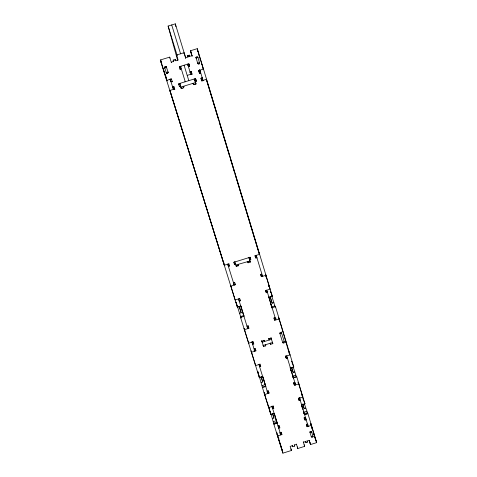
<?xml version="1.0" encoding="UTF-8"?>
<svg xmlns="http://www.w3.org/2000/svg" width="477" height="477" viewBox="0 0 477 477"><rect width="100%" height="100%" fill="white"/><g stroke="black" fill="none" stroke-linecap="round" stroke-linejoin="round"><path stroke-width="0.72" d="M203.452 69.666L203.464 69.064L198.712 70.518L199.428 73.231M265.492 385.13L265.755 386.489L262.445 387.598L270.835 414.507L274.138 413.481M206.463 80.345L206.535 79.194L201.795 80.84M272.015 307.892L275.45 306.55L293.79 367.051L290.457 368.083M262.428 387.521L259.47 377.027M275.354 306.949L275.426 306.514M262.064 385.619L265.331 384.599L265.456 385.017M292.556 376.15L295.823 375.131L293.242 367.117M262.493 387.08L265.767 386.06M293.033 377.593L296.306 376.58L296.748 376.866M293.689 382.792L293.814 383.103L294.828 382.524M267.358 392.231L268.664 391.82L269.022 393.126L264.598 394.497L264.157 392.756L264.568 392.631M267.037 391.861L267.448 391.73L267.657 392.386M295.102 383.866L294.905 383.204L295.519 383.013M297.785 382.31L298.238 382.286M293.605 382.781L293.969 383.961L295.478 383.496M293.969 383.961L294.458 385.225L298.882 383.848L298.363 382.596L298.614 383.419M265.015 394.789L264.92 395.29M298.799 384.766L298.846 384.313M267.788 403.691L267.907 404.138M268.897 406.124L268.348 406.297L267.436 403.369M302.072 395.815L301.852 394.091M298.375 398.17L302.883 397.049L302.174 395.296M269.726 410.566L269.117 407.608M271.562 406.851L272.176 406.648L272.164 407.304M299.705 399.666L299.264 398.146L299.711 398.104M268.939 407.704L269.32 408.193M299.449 398.826L300.266 398.575M273.387 407.024L272.289 407.364L272.665 408.741L273.768 408.401L273.142 406.142M298.602 399.189L299.693 398.85L300.218 400.179L299.115 400.525L298.363 398.402M270.811 414.418L274.114 413.392M304.922 403.81L301.625 404.836M301.655 404.925L304.958 403.9L296.783 376.937L293.433 377.897L293.105 377.653M273.285 421.632L276.529 420.625L277.131 423.087L273.84 424.113L272.325 418.55L273.947 418.049L273.13 415.217M303.157 405.575L304.207 408.64L305.829 408.133L307.862 413.529L304.57 414.555L304.082 413.821M303.527 412.229L306.765 411.222M273.732 423.135L276.976 422.127M304.016 413.714L307.26 412.706M277.155 423.182L273.858 424.208L282.885 453.15L291.429 450.491L290.964 448.905M304.612 414.644L307.903 413.619L316.698 442.62L310.515 444.546L309.185 440.492M304.278 417.619L304.451 418.067L305.447 417.453M279.778 427.72L278.759 428.34L278.353 426.861L279.444 426.521L279.755 427.625M304.541 418.717L305.632 418.377L306.18 419.808L305.083 420.148L304.576 418.806M306.353 424.387L307.552 424.321M280.118 433.492L281.478 433.068L281.901 434.577L277.519 435.936L277.191 433.855M279.844 433.033L280.249 432.907L280.452 433.551M307.85 424.321L307.438 424.447L307.677 425.222M306.455 425.013L307.898 424.846M306.538 425.269L307.087 426.736L311.469 425.377L310.748 423.552M277.835 435.918L277.763 436.485M311.314 426.044L311.248 425.24M311.696 427.452L312.095 427.875L311.684 428M312.56 429.538L312.143 429.061M313.622 433.796L313.812 434.291M280.875 445.721L281.209 446.073M311.332 436.759L312.972 436.252M291.429 450.491L290.153 446.371L292.341 445.691L292.657 446.722L294.661 446.096L294.339 445.065L296.527 444.385L296.432 444.093M310.515 444.546L309.263 440.42L307.075 441.1L307.391 442.131L305.924 442.59L305.501 441.267M281.824 449.262L282.229 449.137M315.476 440.068L315.887 440.539M282.664 451.486L281.287 447.796M309.949 442.99L310.259 442.894M297.29 446.931L297.791 448.505L304.684 446.365L303.265 441.917M228.853 263.817L224.291 265.23L170.17 91.119L170.462 91.029M233.784 262.296L250.115 257.246L250.801 259.494L249.662 259.846L249.399 259.238L250.532 258.886L250.801 259.494M255.451 257.365L256.584 257.014L256.882 257.616L255.744 257.968L254.939 255.69M229.55 266.059L228.411 266.41L228.262 265.767L229.395 265.415L229.55 266.059L228.877 263.745M234.475 264.538L235.614 264.186L235.429 263.554L234.296 263.9L234.475 264.538L233.784 262.231M248.869 257.336L250.014 260.967L235.888 265.021M234.75 261.318L236.306 266.428L238.583 265.725L238.238 264.604M250.347 262.088L250.085 261.468L247.819 262.165L248.07 262.791L250.347 262.088L248.934 257.669M233.527 282.873L234.66 282.527M261.891 274.102L260.758 274.454L261.438 276.678L265.969 275.277L265.51 274.358L265.844 275.462M233.563 284.238L233.986 284.107L234.201 284.793M262.344 276.094L262.129 275.402L262.553 275.271M233.235 284.602L235.173 284.006L235.352 284.745L230.814 286.152L230.659 285.401L235.131 299.991L239.657 298.59M260.609 274.323L261.116 275.98L262.404 275.581M231.506 287.291L231.56 287.542M265.969 276.63L266.291 276.797L265.874 276.928M234.416 296.634L234.475 296.903M268.807 285.997L269.135 286.182L268.718 286.307M267.156 292.598L267.013 292.061L267.865 291.799M270.155 291.089L270.483 291.346M240.342 300.796L239.21 301.148L239.007 300.319L240.134 299.967L240.342 300.796L239.621 298.322M266.327 292.753L267.454 292.407L267.102 291.626L265.975 291.972L266.327 292.753L265.653 290.547L270.173 289.145L269.743 288.257M236.061 302.221L236.359 302.442M240.724 305.995L237.337 307.045L236.419 303.688M240.754 306.121L237.367 307.17L160.302 59.995L169.651 57.133L170.039 58.164M268.974 297.392L272.355 296.342L197.281 48.666L190.526 50.735L191.784 55.481M241.141 317.861L239.52 313.317L241.183 312.799L239.263 306.419M271.687 301.828L272.194 303.199L273.858 302.686L275.169 306.955M240.527 316.549L243.848 315.518L243.98 315.935M271.723 306.89L274.835 305.924M262.702 376.699L259.369 377.73L240.545 317.36L243.985 316.394L240.748 305.912M273.965 317.932L275.163 317.76L275.038 317.473M275.503 319.387L275.295 318.708L275.921 318.517M278.431 317.736L278.741 317.903M247.229 327.753L248.63 327.317L248.881 328.289L244.391 329.679L244.087 328.379L248.368 342.2L248.785 342.075M274.025 318.409L274.311 319.363L275.986 318.845M274.311 319.363L274.704 320.288L279.194 318.898L278.801 318.034M279.224 320.21L279.295 319.84M282.527 331.241L282.879 331.503M261.629 340.858L262.195 342.206L271.52 339.314L271.019 337.949M261.855 341.127L264.389 340.381M268.939 338.926L271.085 337.978M252.56 343.899L252.381 343.321L253.49 342.975L253.77 344.024L252.649 344.376L252.011 341.759M263.191 345.461L272.51 342.558L272.385 342.212M261.742 340.763L263.525 346.529L265.761 345.837L265.361 344.555M270.209 343.213L270.602 344.334L272.832 343.643L271.014 337.889M254.008 350.273L255.606 349.778L255.893 350.863L251.427 352.253L251.075 350.792M285.89 342.343L286.039 342.689M288.8 351.793L288.853 351.364L289.14 352.3M289.295 353.564L290.129 354.971L285.562 356.075M289.378 353.952L282.193 329.255L282.485 330.37M285.878 357.374L286.981 357.029L287.44 358.155L286.331 358.501L285.473 356.039M260.734 366.443L259.619 366.783L259.309 365.615L260.418 365.275L260.734 366.443L260.09 364.207M259.339 377.617L257.795 371.297M259.327 377.569L262.672 376.586M290.266 367.54L290.398 367.928L293.743 366.938L293.17 365.358M261.086 382.488L262.72 381.976L261.259 377.045M291.697 367.898L293.236 372.501L294.869 371.994M184.915 81.847L185.261 81.74L180.509 66.315L180.795 67.4M179.984 84.173L178.815 84.53L178.756 84.143M180.205 83.702L178.678 84.167M173.956 86.939L172.757 87.309L172.608 86.951L173.789 86.587L174.093 87.291L172.924 87.655L172.573 86.647M201.05 78.627L202.242 78.258L202.045 77.602M201.055 79.021L202.224 78.663L202.242 77.858L201.055 78.222L201.783 81.036M180.604 86.218L180.485 85.86L179.298 86.224L179.43 86.581L180.091 86.379M202.105 79.677L202.528 79.546M194.753 80.756L194.377 78.944L195.487 82.581L180.872 87.07L181.153 87.875L180.717 88.012M174.391 89.443L174.546 89.008L169.806 90.463L170.516 91.745M183.335 86.701L183.949 86.51M202.373 80.857L202.975 80.673M206.213 79.677L206.511 79.587L259.303 253.734M184.05 86.862L183.442 87.047L183.228 86.343L183.74 88.024L183.603 87.559L181.296 88.478M206.189 80.064L206.487 79.975L218.371 119.172M196.303 83.225L195.576 83.451L195.487 82.581M181.791 88.489L182.381 88.311M194.258 84.667L194.849 84.483M177.587 60.18L168.113 26.056L175.315 23.85L185.762 58.111M176.919 56.059L176.609 54.998L184.146 52.691L184.384 53.961M160.987 60.364L160.54 60.501L162.317 66.19M176.752 55.535L177.223 55.392M183.782 53.382L184.247 53.239L185.684 58.146M190.931 51.188L190.591 51.295L192.094 56.173M160.302 59.995L160.934 60.788M161.53 62.064L161.143 61.795L161.464 62.886M171.249 62.254L173.55 61.306L173.706 61.771L173.175 60.078L175.357 59.41L175.679 60.418M189.351 55.678L189.429 56.203L187.837 56.691L187.658 55.642L189.262 55.147L189.661 56.542M173.175 60.078L173.342 60.585L174.445 60.245M187.741 56.173L188.141 56.047M189.136 55.743L189.262 55.147M189.637 56.375L192.022 55.642L190.526 50.735M198.593 55.07L199.034 54.933L198.17 52.082M166.425 67.066L164.637 67.615L164.851 68.074M197.973 57.389L196.196 58.027M199.559 57.61L199.642 57.085M180.771 67.245L179.596 67.603L179.316 66.679L188.838 63.763L189.673 66.667M164.034 71.097L164.428 71.604M179.447 67.15L181.224 66.601M187.729 64.61L188.928 64.24L188.838 63.763M187.831 65.081L189.005 64.717L188.928 64.24M164.559 72.737L164.875 72.945M166.27 73.345L168.041 72.802M181.26 68.76L180.073 69.123L180.199 69.576M188.397 66.571L189.584 66.202M199.541 63.143L197.77 63.685L196.142 57.789A0.733 0.715 75.7 0 1 196.202 57.228L196.357 57.013A1.121 1.091 75.7 0 1 197.412 56.739L197.573 56.805A0.733 0.715 75.8 0 1 197.931 57.24L199.535 62.982A0.954 0.93 75.9 0 1 199.475 63.703M165.406 76.105L165.853 75.968M202.498 67.311L202.808 67.549M190.013 71.854L191.199 71.49L192.022 74.346L191.945 73.923L187.199 75.384M190.084 72.289L191.283 71.926M191.199 71.49L191.343 72.361L190.168 72.719L190.102 72.283M170.104 79.748L171.577 79.295L171.404 78.896L166.652 80.351L167.141 80.804M198.736 70.96L200.507 70.417M170.015 79.921L170.456 79.784L170.217 79.26L173.36 89.372M199.642 69.839L199.917 70.745L200.584 70.542M191.044 74.645L191.486 74.507M199.464 73.219L200.644 72.671M172.036 81.8L172.328 81.71L171.404 78.896M199.988 73.225L200.578 73.047M195.874 84.167L195.099 81.376L196.285 81.012L195.54 78.586L178.547 83.797L179.43 86.581M194.056 79.45L195.582 78.985L196.315 81.394M194.443 79.737L195.618 79.379L195.54 78.586M178.583 84.739L180.044 84.286L179.751 83.433L181.349 88.627M194.479 79.862L195.94 79.409M240.539 317.318L240.933 317.926M258.844 252.893L259.619 254.313L255.058 255.72L255.744 257.968M267.031 292.061L267.263 292.699M166.884 73.696A0.954 0.93 68.4 0 1 166.425 73.136L164.589 67.46A0.733 0.715 68.5 0 1 164.643 66.905L164.798 66.691A1.121 1.091 68.5 0 1 165.853 66.416L166.02 66.482A0.733 0.715 68.6 0 1 166.378 66.911L166.61 67.49M262.129 275.402L262.571 276.332L256.197 255.368M171.028 81.811L172.155 81.328L172.328 81.71M164.589 67.46L164.815 67.967M261.116 275.98L261.438 276.678M266.726 290.064L275.825 319.942L275.295 318.708M168.137 72.456L166.378 66.911M273.858 302.686L271.64 295.77M160.707 60.859L160.982 61.646M285.598 340.477L285.812 341.341M281.287 332.207L284.375 342.033A0.876 0.847 -21.8 0 1 283.785 343.1A0.876 0.847 -21.8 0 1 282.7 342.552L282.617 342.355M284.262 341.77L282.7 342.552L279.749 333.035M286.713 355.824L295.567 384.879L294.905 383.204M296.306 376.58L295.823 375.131M299.294 398.194L299.729 399.44M305.829 408.133L304.32 403.655M312.668 429.813L313.043 431.011M314.582 436.127L315.458 438.983M299.49 397.854L308.184 426.396L307.444 424.047M316.018 440.879L316.43 441.946M316.507 442.137L316.698 442.62M311.481 431.47L313.013 436.377A0.656 0.62 -20.6 0 1 312.948 436.854L312.805 437.039A1.002 0.942 -20.5 0 1 311.833 437.302L311.69 437.248A0.656 0.62 -20.5 0 1 311.368 436.89L311.231 436.509M312.864 435.966L313.013 436.377M315.679 440.003L315.53 439.603M306.812 424.297L307.105 425.067M309.811 431.888L311.374 436.89M270.727 291.99L270.966 292.634M271.21 293.277L271.449 293.927M271.693 294.583L272.307 296.217L268.921 297.266L268.801 296.938M272.164 406.607L272.409 407.483M304.904 403.751L304.159 401.676M314.564 436.705L314.898 437.653M291.662 361.202L291.936 361.954M292.21 362.705L293.033 364.977M272.456 342.593L272.832 343.643M302.847 398.021L302.704 397.621L302.758 398.009M303.139 398.826L303.432 399.637M303.575 400.042L304.01 401.264M306.973 440.814L307.391 442.131M311.714 427.732L311.833 428.096M166.252 77.679L166.02 77.012M268.784 338.479L269.272 340.012L268.789 338.575M237.319 306.067L236.914 304.946M270.197 343.058L270.602 344.334M303.324 441.946L303.42 442.239L305.608 441.559L305.924 442.59M304.147 444.797L304.684 446.365M270.215 411.55L269.964 410.959M161.459 63.113L161.005 61.736M281.203 446.991L281.084 446.681L281.186 447.098M271.61 301.595L270.662 298.614M271.818 307.892L271.646 307.367M303.867 413.297L303.616 412.527M292.86 377.104L292.651 376.448M258.993 375.56L259.244 376.317M165.793 76.326L165.531 75.527M173.354 60.579L173.521 61.08M315.064 438.16L315.363 439.096M264.031 340.238L264.425 341.514L264.049 340.339M237.612 306.932L239.52 313.317M278.985 439.848L279.26 440.688M279.528 441.529L279.802 442.37M279.933 442.793L280.202 443.628M280.476 444.463L280.744 445.303M303.068 405.289L302.71 404.156M270.447 412.265L270.668 412.951M200.048 59.422L200.227 59.995M278.717 425.812L279.099 427.022M165.251 74.65L165.054 74.042M164.315 72.009L164.213 71.669M306.586 424.101L306.949 425.263M236.151 302.507L236.342 303.116M236.473 303.527L236.848 304.743M257.884 372.209L258.313 373.586M258.498 374.177L258.802 375.161M269.117 408.252L269.237 408.64M269.362 409.027L269.72 410.19M281.09 446.383L281.186 446.74M162.389 66.345L166.92 80.869M169.985 90.797L224.172 264.586M251.158 351.155L255.326 364.517M257.818 372.012L257.592 371.356M264.157 392.756L267.353 403.095M276.988 433.921L281.126 447.283M238.583 265.725L238.387 265.081L236.121 265.778L236.306 266.428M294.249 444.773L294.661 446.096M263.089 345.092L263.525 346.529M169.651 57.133L171.362 62.523M173.789 86.587L174.838 89.688M234.654 282.348L235.352 284.745M248.207 325.964L248.881 328.289M253.114 341.765L253.77 344.024M255.189 348.437L255.893 350.863M268.378 390.901L269.022 393.126M273.106 406.106L273.768 408.401M279.206 425.746L279.856 427.994M281.281 432.424L281.901 434.577M247.998 326.053L248.278 326.966M247.915 325.892L248.284 327.073M172.716 86.897L173.485 89.366M240.855 305.876L241.398 307.629M241.672 308.512L241.946 309.388M242.215 310.265L242.489 311.141M242.763 312.018L243.037 312.894M243.58 314.647L243.848 315.518M262.952 376.961L263.483 378.66M263.745 379.513L264.008 380.36M264.276 381.206L264.538 382.059M265.063 383.752L265.331 384.599M274.71 414.781L274.973 415.616M275.229 416.451L275.491 417.286M276.01 418.955L276.266 419.79M166.252 66.392L166.688 67.782M168.011 71.979L168.202 72.587M170.176 78.878L171.022 81.728M227.779 264.204L228.405 266.214M262.785 376.788L265.826 386.567M274.329 413.917L277.036 422.616M278.353 426.861L278.526 427.422M227.714 264.175L234.219 285.097L233.986 284.107M251.975 342.212L254.778 351.209L254.402 349.76M258.951 364.643L267.919 393.465L267.448 391.73M239.257 306.616L241.183 312.799M261.062 376.651L262.72 381.976M272.725 414.119L273.947 418.049M166.234 72.522L166.425 73.136M168.113 26.056L176.991 54.885M176.609 54.998L178.165 60.108L175.792 60.823L175.357 59.41M296.461 444.242L297.791 448.505M265.373 344.638L265.761 345.837M179.71 67.072L180.348 69.135M179.316 66.679L180.217 69.57M270.912 413.738L272.325 418.55M189.005 64.717L189.56 66.53M191.343 72.361L191.897 74.162M190.758 74.287L187.646 64.127L187.837 65.242M247.73 261.67L248.07 262.791M193.388 84.65L193.102 83.314L193.453 84.667L195.838 83.803L195.88 84.19M171.714 24.953L180.568 53.788M184.08 65.218L188.814 80.649M273.303 406.273L273.619 407.316M272.695 413.792L273.041 414.936M277.674 435.322L277.841 435.877M278.789 439.228L278.473 438.16M198.712 70.518L199.458 72.951M201.055 78.222L201.795 80.649M274.042 318.105L274.704 320.288M285.675 356.355L286.331 358.501M293.814 383.103L294.458 385.225M298.471 398.42L299.115 400.525M304.451 418.067L305.083 420.148M306.455 424.661L307.087 426.736M265.474 290.32L265.808 291.423M304.225 417.679L304.499 418.585M189.339 55.684L189.59 56.519M250.02 257.21L250.532 258.886M195.618 79.379L196.166 81.173M187.658 55.642L187.998 57.007M195.361 82.736L195.731 83.934M280.404 432.245L280.762 433.414M278.687 437.898L278.866 438.482M197.305 49.232L198.08 51.778M199.619 56.858L201.312 62.433M201.538 63.197L203.458 69.517M265.623 274.585L269.594 287.691M280.148 322.494L278.64 317.67M280.309 323.024L282.05 328.772M298.864 384.241L299.258 385.541M299.341 385.821L300.188 388.618M300.277 388.892L301.625 393.358M310.891 423.916L312.524 429.294M313.127 431.28L314.021 434.231M314.146 434.66L314.474 435.728M315.553 439.281L316.096 441.076M199.136 55.415L199.458 56.477M201.538 63.358L201.908 64.568M202.952 68.002L203.363 69.362M265.927 275.736L266.178 276.565M269.016 285.932L269.183 286.48M269.267 286.755L269.6 287.852M278.801 318.213L279.134 319.298M282.611 330.776L282.736 331.175M285.979 341.878L286.099 342.277M289.3 352.831L289.503 353.499M298.358 382.709L298.674 383.758M301.697 393.728L302.132 395.165M310.777 423.689L311.093 424.721M311.898 427.386L312.137 428.161M312.214 428.418L312.524 429.443M313.824 433.73L314.015 434.374M314.093 434.63L314.444 435.781M219.235 122.023L229.819 156.945M230.254 158.37L234.571 172.626M235.006 174.051L239.329 188.308M239.758 189.733L255.1 240.33M255.535 241.756L258.987 253.162M270.697 292.264L270.817 292.669M291.691 361.506L291.811 361.9M292.168 363.08L292.347 363.671M303.11 399.171L303.229 399.559M199.35 62.368L199.535 62.982M281.209 332.022L281.376 332.582M270.316 297.004L272.194 303.199M291.817 367.833L293.236 372.501M302.812 404.049L304.207 408.64M202.981 80.285L199.905 70.155L199.917 70.745M199.678 69.886L200.525 72.677M256.107 255.451L256.918 258.135M268.807 297.225L271.997 307.737M290.171 367.523L293.361 378.017M301.691 405.408L303.014 409.773M303.676 411.949L304.338 414.125M305.632 418.377L305.805 418.937M195.82 57.258L196.047 58.021M202.021 77.9L202.91 80.828M295.221 384.259L295.501 385.177M199.624 70.113L200.06 71.538M270.721 304.32L270.984 305.197M290.231 368.494L290.487 369.347M290.749 370.194L291.006 371.046M301.744 406.374L302.001 407.209M292.21 445.25L292.657 446.722M281.77 449.095L282.14 450.348M161.763 63.614L161.941 64.186M162.287 65.337L162.46 65.909M162.639 66.488L162.812 67.06M163.164 68.211L163.337 68.789M163.51 69.368L163.861 70.518M270.578 298.34L270.203 297.082M277.411 434.464L277.238 433.891M281.668 448.75L281.37 447.736M304.064 417.93L304.302 418.74M276.922 432.818L276.785 432.335M166.139 77.024L166.246 77.387M313.115 432.466L313.234 432.889M269.845 410.977L270.793 414.358M197.508 50.359L197.281 48.666M197.728 51.14L197.907 51.784M279.134 425.639L278.109 426.253L277.96 425.705M281.174 432.216L280.16 432.842L280.029 432.371M273.446 406.207L273.548 406.577M280.691 432.371L280.875 433.05M280.41 432.514L280.625 433.301M273.047 406.04L268.706 407.674L268.235 405.844M280.249 432.907L280.804 434.917L271.89 406.183M235.966 302.03L236.33 303.354M268.301 390.764L267.257 391.355L267.126 390.866M260.007 364.082L255.612 365.68L255.231 364.13M255.153 348.437L254.056 348.848M282.181 450.503L282.885 453.15M253.043 341.669L248.618 343.249L248.284 341.854M278.079 436.693L278.329 437.624M248.159 325.928L247.08 326.459L246.973 326.035M252.226 341.949L252.422 342.689M247.432 327.341L247.76 328.635L238.488 298.805M254.569 362.001L254.658 362.383M251.737 352.932L251.826 353.296M247.617 339.702L247.694 340.047M244.761 330.543L244.832 330.865M175.315 23.85L175.935 26.742M223.761 262.439L223.934 263.358M185.714 57.955L185.648 57.598L188.051 56.996M192.022 55.642L192.064 56.042M196.142 57.789L196.154 57.95A0.727 0.71 75.7 0 1 196.232 57.753L196.387 57.538A1.115 1.085 75.7 0 1 197.436 57.264L197.597 57.329A0.727 0.71 75.7 0 1 197.8 57.49M198.396 64.162A0.954 0.93 75.9 0 1 198.217 64.091M199.159 64.055A0.954 0.93 75.9 0 1 198.927 64.162M164.803 67.925A0.727 0.71 68.5 0 1 164.857 67.37L165.012 67.156A1.115 1.085 68.5 0 1 166.062 66.887L166.223 66.953A0.727 0.71 68.6 0 1 166.58 67.382M283.761 341.782A0.871 0.841 -21.8 0 1 283.565 341.955M311.666 431.935L310.02 432.448A0.859 0.811 -20.6 0 1 310.605 431.417A0.859 0.811 -20.6 0 1 311.666 431.935M281.639 333.018L279.957 333.536A0.876 0.853 -21.9 0 1 280.548 332.463A0.876 0.853 -21.9 0 1 281.639 333.018M168.005 72.152L166.223 72.701A0.96 0.936 68.4 0 0 167.397 73.345A0.96 0.936 68.4 0 0 168.005 72.152M199.523 62.487L197.74 63.036A0.96 0.93 75.9 0 0 198.909 63.679A0.96 0.93 75.9 0 0 199.523 62.487"/></g></svg>
